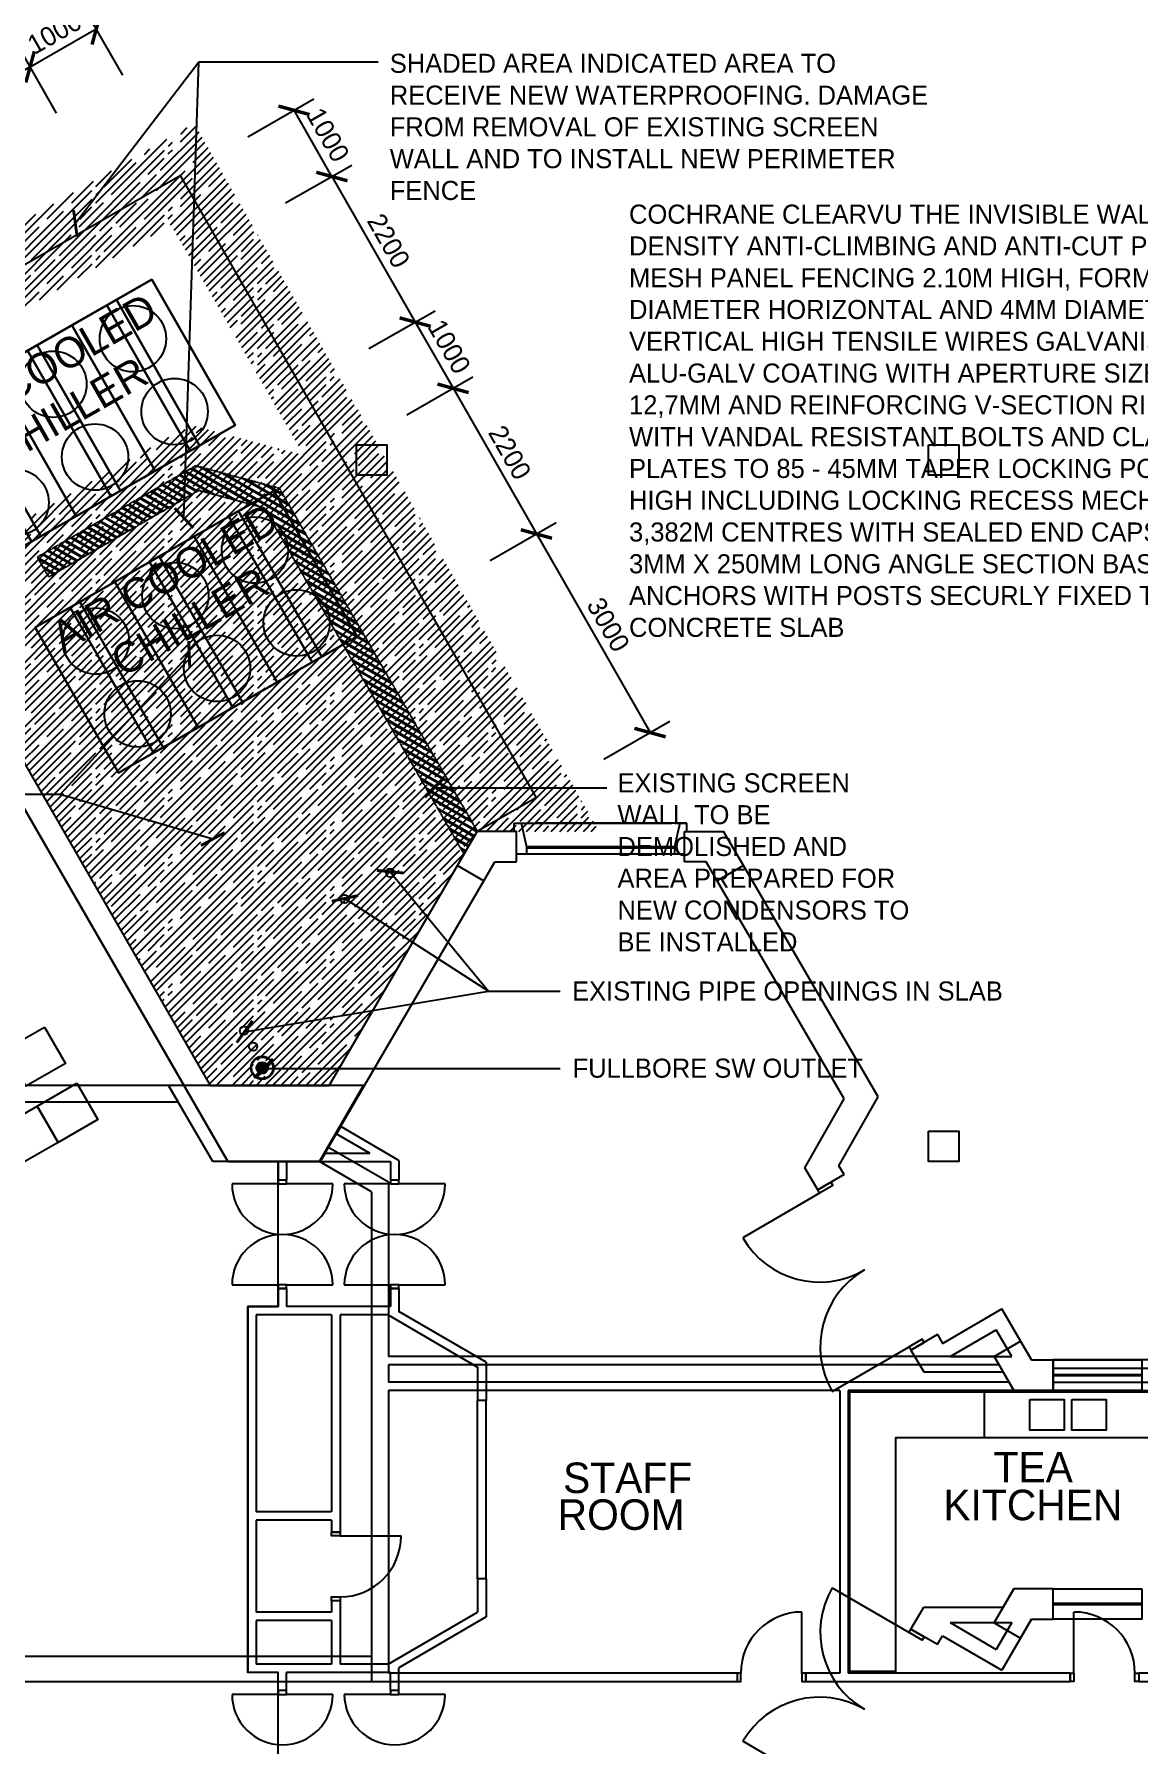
# Model space of a CAD drawing. Header units: millimetres. Extents: x -242071 to 82444, y -53139 to 112036.
# Drawn here: x -63969 to -49486, y 55990 to 78419 of the extents above; entities that cross this region are included whole.
import ezdxf

# ---------------------------------------------------------------- set-up
doc = ezdxf.new("R2010")
doc.units = ezdxf.units.MM
doc.header["$PDSIZE"] = 1
doc.linetypes.add('PDASHED2', pattern=[9.525, 6.35, -3.175])
for name, color, linetype in [('Air_conditioning_ceiling_mounted', 3, 'Continuous'), ('Air_conditioning_low_level', 3, 'Continuous'), ('Balustrades', 2, 'Continuous'), ('Basement 1 - Doors Windows and Openings', 7, 'Continuous'), ('Basement 1 - General', 7, 'Continuous'), ('Basement 1 - Spaces and Zones', 7, 'Continuous'), ('Basement 1 - Stairs', 7, 'Continuous'), ('Basement 1 - Stormwater', 7, 'Continuous'), ('Basement 1 - Structural Members', 7, 'Continuous'), ('Basement 1 - Walls', 7, 'Continuous'), ('Basement 2 - Doors Windows and Openings', 7, 'Continuous'), ('Basement 2 - General', 7, 'Continuous'), ('Basement 2 - Stormwater', 7, 'Continuous'), ('Basement 2 - Structural Members', 7, 'Continuous'), ('Dimensions_Mechanical', 1, 'Continuous'), ('Hatch_Roof_plan', 1, 'Continuous'), ('Text_Mechanical', 1, 'Continuous')]:
    doc.layers.add(name, color=color, linetype=linetype)
doc.styles.add('Text_Style_3', font='freehand')
doc.styles.add('Text_Style_3_46e705ff-8652-4b4b-9748-3b46a130a5c2', font='freehand')
doc.styles.add('Text_Style_3_d7b89161-017f-4e9d-a07b-0b1ab719bac5', font='freehand')
doc.linetypes.add('FENCELINE1', pattern='A,6.35,-2.54,[133,ltypeshp.shx,S=2.54,R=0,X=-2.54,Y=0],-2.54,25.4', length=36.83)
doc.dimstyles.new('$DIM_Caddie', dxfattribs={"dimscale": 100, "dimtxt": 2.5, "dimasz": 3, "dimexe": 3, "dimexo": 0, "dimgap": 1, "dimtad": 1, "dimdec": 0, "dimzin": 0, "dimdsep": 46, "dimtxsty": 'Text_Style_3_d7b89161-017f-4e9d-a07b-0b1ab719bac5', "dimblk": 'ARCHTICK', "dimblk1": 'ARCHTICK', "dimblk2": 'ARCHTICK', "dimcen": 0.4, "dimclrd": 1, "dimclre": 1, "dimclrt": 2, "dimadec": 0, "dimazin": 0, "dimtfac": 0.5, "dimtdec": 0, "dimtix": 1, "dimtmove": 0, "dimatfit": 2, "dimldrblk": 'ARCHTICK', "dimfxl": 7, "dimfxlon": 1, "dimtfillclr": 1, "dimtolj": 1, "dimtzin": 0, "dimlwd": -3, "dimlwe": -3, "dimarcsym": 1})

# ---------------------------------------------------------------- blocks, each defined once
blk = doc.blocks.new('Chiller')
at = {"layer": 'Air_conditioning_low_level', "color": 3, "linetype": 'Continuous', "lineweight": -3}
for p, q in [((0, 2200), (0, 2200)), ((0, 2200), (0, 2200)), ((0, 2200), (0, 2200)), ((0, 2200), (0, 2200)), ((0, 2200), (3603, 2200)), ((0, 0), (0, 2200)), ((0, 0), (0, 2200)), ((3603, 2200), (0, 2200)), ((3603, 2200), (3603, 0)), ((3603, 2200), (3603, 2200)), ((3603, 2200), (3603, 0)), ((3603, 0), (0, 0)), ((0, 0), (0, 0)), ((3603, 0), (0, 0)), ((3603, 0), (3603, 0))]:
    blk.add_line(p, q, dxfattribs=at)
for centre in [(600, 1650), (1801, 1650), (3002, 1650), (600, 550), (1801, 550), (3002, 550)]:
    blk.add_circle(centre, 435, dxfattribs=at)
mesh = blk.add_polyface(dxfattribs=at)
corners = [(3603, 0, 967), (3603, 2200, 967), (3603, 0), (3603, 2200), (0, 0), (0, 2200), (0, 0, 967), (0, 2200, 967)]
mesh.append_faces([[corners[k] for k in face] for face in [(0, 1, 3, 2), (2, 3, 5, 4), (4, 5, 7, 6), (6, 7, 1, 0)]])
mesh.append_faces([[corners[k] for k in face] for face in [(0, 4, 6), (1, 5, 7)]], dxfattribs={"vtx0": -1})
mesh.append_faces([[corners[k] for k in face] for face in [(0, 2, 4), (1, 3, 5)]], dxfattribs={"vtx2": -1})
mesh = blk.add_polyface(dxfattribs=at)
corners = [(3603, 0, 2072), (3603, 2200, 2072), (0, 0, 2072), (0, 2200, 2072), (0, 0, 2027), (0, 2200, 2027), (2397, 0, 2027), (2397, 2200, 2027), (2925, 0, 967), (2925, 2200, 967), (3067, 0, 967), (3067, 2200, 967), (3603, 0, 2042), (3603, 2200, 2042), (1199, 0, 2027), (1199, 2200, 2027), (1727, 0, 967), (1727, 2200, 967), (1869, 0, 967), (1869, 2200, 967), (528, 0, 967), (528, 2200, 967), (670, 0, 967), (670, 2200, 967)]
mesh.append_faces([[corners[k] for k in face] for face in [(0, 1, 3, 2), (2, 3, 5, 4), (6, 7, 9, 8), (8, 9, 11, 10), (10, 11, 13, 12), (12, 13, 1, 0), (14, 15, 17, 16), (16, 17, 19, 18), (18, 19, 7, 6), (4, 5, 21, 20), (20, 21, 23, 22), (22, 23, 15, 14)]])
mesh.append_faces([[corners[k] for k in face] for face in [(0, 10, 12), (6, 16, 18), (14, 20, 22), (1, 11, 13), (7, 17, 19), (15, 21, 23)]], dxfattribs={"vtx0": -1})
mesh.append_faces([[corners[k] for k in face] for face in [(0, 4, 14), (0, 14, 6), (1, 5, 15), (1, 15, 7)]], dxfattribs={"vtx0": -1, "vtx1": -1, "vtx2": -1})
mesh.append_faces([[corners[k] for k in face] for face in [(0, 6, 8), (0, 8, 10), (6, 14, 16), (14, 4, 20), (1, 7, 9), (1, 9, 11), (7, 15, 17), (15, 5, 21)]], dxfattribs={"vtx0": -1, "vtx2": -1})
mesh.append_faces([[corners[k] for k in face] for face in [(0, 2, 4), (1, 3, 5)]], dxfattribs={"vtx2": -1})
blk = doc.blocks.new('_ArchTick')
at = {"color": 0, "linetype": 'ByBlock', "const_width": 0.15}
blk.add_lwpolyline([(-0.5, -0.5), (0.5, 0.5)], dxfattribs=at)
blk = doc.blocks.new('*D648')
at = {"layer": 'Defpoints', "color": 0}
for p in [(-62427, 75202), (-58973, 74644), (-61335, 73293)]:
    blk.add_point(p, dxfattribs=at)
at = {"layer": 'Dimensions_Mechanical', "color": 1, "linetype": 'Continuous', "lineweight": -3}
for p, q in [((-60673, 76206), (-59805, 76702)), ((-60066, 76553), (-58973, 74644)), ((-59581, 74296), (-58713, 74793))]:
    blk.add_line(p, q, dxfattribs=at)
at = {"layer": 'Dimensions_Mechanical', "color": 1, "lineweight": -3, "xscale": 300, "yscale": 300, "zscale": 300}
for p, rotation in [((-60066, 76553), 119.7756557301801), ((-58973, 74644), 299.7756557301801)]:
    blk.add_blockref('_ArchTick', p, dxfattribs=dict(at, rotation=rotation))
at = {"layer": 'Dimensions_Mechanical', "color": 2, "linetype": 'Continuous', "lineweight": -3, "insert": (-59322, 75711), "char_height": 250, "attachment_point": 5, "rotation": 299.7757, "style": 'Text_Style_3_d7b89161-017f-4e9d-a07b-0b1ab719bac5'}
blk.add_mtext('\\A1;2200 ', dxfattribs=at)
blk = doc.blocks.new('*D649')
at = {"layer": 'Defpoints', "color": 0}
for p in [(-60562, 77421), (-62056, 76567), (-62427, 75202)]:
    blk.add_point(p, dxfattribs=at)
at = {"layer": 'Dimensions_Mechanical', "color": 1, "linetype": 'Continuous', "lineweight": -3}
for p, q in [((-61170, 77074), (-60302, 77570)), ((-60066, 76553), (-60562, 77421)), ((-60673, 76206), (-59805, 76702))]:
    blk.add_line(p, q, dxfattribs=at)
at = {"layer": 'Dimensions_Mechanical', "color": 1, "lineweight": -3, "xscale": 300, "yscale": 300, "zscale": 300}
for p, rotation in [((-60562, 77421), 119.7756557301801), ((-60066, 76553), 299.7756557301801)]:
    blk.add_blockref('_ArchTick', p, dxfattribs=dict(at, rotation=rotation))
at = {"layer": 'Dimensions_Mechanical', "color": 2, "linetype": 'Continuous', "lineweight": -3, "insert": (-60117, 77100), "char_height": 250, "attachment_point": 5, "rotation": 299.7757, "style": 'Text_Style_3_d7b89161-017f-4e9d-a07b-0b1ab719bac5'}
blk.add_mtext('\\A1;1000 ', dxfattribs=at)
blk = doc.blocks.new('*D650')
at = {"layer": 'Defpoints', "color": 0}
for p in [(-58477, 73776), (-61335, 73293), (-60827, 72431)]:
    blk.add_point(p, dxfattribs=at)
at = {"layer": 'Dimensions_Mechanical', "color": 1, "linetype": 'Continuous', "lineweight": -3}
for p, q in [((-59581, 74296), (-58713, 74793)), ((-58973, 74644), (-58477, 73776)), ((-59084, 73428), (-58216, 73925))]:
    blk.add_line(p, q, dxfattribs=at)
at = {"layer": 'Dimensions_Mechanical', "color": 1, "lineweight": -3, "xscale": 300, "yscale": 300, "zscale": 300}
for p, rotation in [((-58973, 74644), 119.77565573018), ((-58477, 73776), 299.7756557301799)]:
    blk.add_blockref('_ArchTick', p, dxfattribs=dict(at, rotation=rotation))
at = {"layer": 'Dimensions_Mechanical', "color": 2, "linetype": 'Continuous', "lineweight": -3, "insert": (-58527, 74323), "char_height": 250, "attachment_point": 5, "rotation": 299.7757, "style": 'Text_Style_3_d7b89161-017f-4e9d-a07b-0b1ab719bac5'}
blk.add_mtext('\\A1;1000 ', dxfattribs=at)
blk = doc.blocks.new('*D651')
at = {"layer": 'Defpoints', "color": 0}
for p in [(-60827, 72431), (-57384, 71866), (-59735, 70521)]:
    blk.add_point(p, dxfattribs=at)
at = {"layer": 'Dimensions_Mechanical', "color": 1, "linetype": 'Continuous', "lineweight": -3}
for p, q in [((-59084, 73428), (-58216, 73925)), ((-58477, 73776), (-57384, 71866)), ((-57992, 71518), (-57124, 72015))]:
    blk.add_line(p, q, dxfattribs=at)
at = {"layer": 'Dimensions_Mechanical', "color": 1, "lineweight": -3, "xscale": 300, "yscale": 300, "zscale": 300}
for p, rotation in [((-58477, 73776), 119.7756557301801), ((-57384, 71866), 299.7756557301801)]:
    blk.add_blockref('_ArchTick', p, dxfattribs=dict(at, rotation=rotation))
at = {"layer": 'Dimensions_Mechanical', "color": 2, "linetype": 'Continuous', "lineweight": -3, "insert": (-57733, 72934), "char_height": 250, "attachment_point": 5, "rotation": 299.7757, "style": 'Text_Style_3_d7b89161-017f-4e9d-a07b-0b1ab719bac5'}
blk.add_mtext('\\A1;2200 ', dxfattribs=at)
blk = doc.blocks.new('*D652')
at = {"layer": 'Defpoints', "color": 0}
for p in [(-59735, 70521), (-55894, 69262), (-58159, 67966)]:
    blk.add_point(p, dxfattribs=at)
at = {"layer": 'Dimensions_Mechanical', "color": 1, "linetype": 'Continuous', "lineweight": -3}
for p, q in [((-57992, 71518), (-57124, 72015)), ((-57384, 71866), (-55894, 69262)), ((-56502, 68915), (-55634, 69411))]:
    blk.add_line(p, q, dxfattribs=at)
at = {"layer": 'Dimensions_Mechanical', "color": 1, "lineweight": -3, "xscale": 300, "yscale": 300, "zscale": 300}
for p, rotation in [((-57384, 71866), 119.7756557301802), ((-55894, 69262), 299.7756557301802)]:
    blk.add_blockref('_ArchTick', p, dxfattribs=dict(at, rotation=rotation))
at = {"layer": 'Dimensions_Mechanical', "color": 2, "linetype": 'Continuous', "lineweight": -3, "insert": (-56442, 70677), "char_height": 250, "attachment_point": 5, "rotation": 299.7757, "style": 'Text_Style_3_d7b89161-017f-4e9d-a07b-0b1ab719bac5'}
blk.add_mtext('\\A1;3000 ', dxfattribs=at)
blk = doc.blocks.new('*D654')
at = {"layer": 'Defpoints', "color": 0}
for p in [(-67150, 76202), (-62427, 75202), (-65554, 73413)]:
    blk.add_point(p, dxfattribs=at)
at = {"layer": 'Dimensions_Mechanical', "color": 1, "linetype": 'Continuous', "lineweight": -3}
for p, q in [((-63675, 77384), (-64172, 78252)), ((-64023, 77991), (-67150, 76202)), ((-66802, 75595), (-67299, 76463))]:
    blk.add_line(p, q, dxfattribs=at)
at = {"layer": 'Dimensions_Mechanical', "color": 1, "lineweight": -3, "xscale": 300, "yscale": 300, "zscale": 300}
for p, rotation in [((-64023, 77991), 29.7756557301803), ((-67150, 76202), 209.7756557301803)]:
    blk.add_blockref('_ArchTick', p, dxfattribs=dict(at, rotation=rotation))
at = {"layer": 'Dimensions_Mechanical', "color": 2, "linetype": 'Continuous', "lineweight": -3, "insert": (-65699, 77294), "char_height": 250, "attachment_point": 5, "rotation": 29.7757, "style": 'Text_Style_3_d7b89161-017f-4e9d-a07b-0b1ab719bac5'}
blk.add_mtext('\\A1;3603 ', dxfattribs=at)
blk = doc.blocks.new('*D655')
at = {"layer": 'Defpoints', "color": 0}
for p in [(-63155, 78488), (-62056, 76567), (-62427, 75202)]:
    blk.add_point(p, dxfattribs=at)
at = {"layer": 'Dimensions_Mechanical', "color": 1, "linetype": 'Continuous', "lineweight": -3}
for p, q in [((-62807, 77880), (-63304, 78748)), ((-64023, 77991), (-63155, 78488)), ((-63675, 77384), (-64172, 78252))]:
    blk.add_line(p, q, dxfattribs=at)
at = {"layer": 'Dimensions_Mechanical', "color": 1, "lineweight": -3, "xscale": 300, "yscale": 300, "zscale": 300}
for p, rotation in [((-63155, 78488), 29.77565573018004), ((-64023, 77991), 209.7756557301801)]:
    blk.add_blockref('_ArchTick', p, dxfattribs=dict(at, rotation=rotation))
at = {"layer": 'Dimensions_Mechanical', "color": 2, "linetype": 'Continuous', "lineweight": -3, "insert": (-63702, 78437), "char_height": 250, "attachment_point": 5, "rotation": 29.7757, "style": 'Text_Style_3_d7b89161-017f-4e9d-a07b-0b1ab719bac5'}
blk.add_mtext('\\A1;1000 ', dxfattribs=at)

msp = doc.modelspace()

# ---------------------------------------------------------------- hatches: boundary and pattern name
at = {"layer": 'Basement 1 - Stormwater', "linetype": 'Continuous'}
h = msp.add_hatch(dxfattribs=at)
h.set_pattern_fill('lines', color=2, scale=9.375, angle=180, style=0)
h.set_pattern_definition([(180, (-39651.178, 63915.255), (-1e-15, -9.375), [])])
h.paths.add_polyline_path([(-60904.3, 64866.3, -1), (-61054.3, 64866.3, -1)])
at = {"layer": 'Hatch_Roof_plan', "linetype": 'Continuous', "lineweight": -3}
h = msp.add_hatch(dxfattribs=at)
h.set_pattern_fill('RANDOMLINE', color=12, scale=75, angle=45, style=0)
h.set_pattern_definition([(45, (0, 0), (0, 848.528), [1950, -75, 75, -150, 675, -75]), (45, (260.9, 375.5), (0, 848.528), [450, -150, 1500, -75, 675, -150]), (45, (478.9, 687.84), (0, 848.528), [750, -150, 1725, -75, 225, -75]), (45, (587.1, 897.85), (0, 848.528), [1500, -150, 1125, -75, 75, -75]), (45, (794.96, 1220.3), (0, 848.528), [525, -150, 1800, -75, 300, -150]), (45, (1063.3, 1588.34), (0, 848.528), [1575, -150, 750, -75, 375, -75]), (45, (1324.76, 1963.3), (0, 848.528), [750, -150, 900, -75, 1050, -75]), (45, (1587.8, 2336.63), (0, 848.528), [2250, -150, 300, -75, 75, -150])])
h.paths.add_polyline_path([(-66685.9, 73341.6), (-67185.9, 74207.7), (-61870, 77249.1), (-56558.9, 67966.3), (-58159.3, 67966.3), (-60099.3, 64636.3), (-61659.8, 64636.3), (-65476.7, 71247.2), (-61922.8, 73299), (-60429.9, 72899), (-62175.4, 75922.3)])
h = msp.add_hatch(dxfattribs=at)
h.set_pattern_fill('BRICKPLAN', color=9, scale=75, angle=-30, style=0)
h.set_pattern_definition([(-30, (0, 0), (37.5, 64.951905), []), (-30, (6, 10.39), (37.5, 64.951905), [])])
h.paths.add_polyline_path([(-63777.6, 71304.4), (-63927.6, 71564.2), (-61852.2, 72762.4), (-60759.3, 72469.6), (-58159.3, 67966.3), (-58333.3, 67667.6), (-60957, 72212), (-61809.8, 72440.5)])

# ---------------------------------------------------------------- linework, layer by layer
at = {"layer": 'Balustrades', "color": 3, "linetype": 'FENCELINE1', "lineweight": -3}
for p, q in [((-66067.9, 74271.3), (-62055.7, 76566.8)), ((-62055.7, 76566.8), (-57387.6, 68407.8)), ((-57387.6, 68407.8), (-58159.3, 67966.3))]:
    msp.add_line(p, q, dxfattribs=at)
at = {"layer": 'Basement 1 - Doors Windows and Openings', "color": 1, "linetype": 'Continuous'}
for p, q in [((-57675.7, 67966.3, 2700), (-57675.7, 68076.3, 2700)), ((-57675.7, 68076.3, 2700), (-55706.8, 68076.3, 2700)), ((-57584.1, 68076.3, 2700), (-57515.7, 67766.3, 2700)), ((-55413.1, 68076.3, 2700), (-57381.9, 68076.3, 2700)), ((-55504.7, 68076.3, 2700), (-55573.1, 67766.3, 2700)), ((-55444.4, 67666.3, 2700), (-55444.4, 67966.3, 2700)), ((-55444.4, 67966.3, 2700), (-55413.1, 67966.3, 2700)), ((-55413.1, 67966.3, 2700), (-55413.1, 68076.3, 2700)), ((-57515.7, 67766.3, 2700), (-57515.7, 67666.3, 2700)), ((-55573.1, 67766.3, 2700), (-57515.7, 67766.3, 2700)), ((-55573.1, 67746.3, 2700), (-57515.7, 67746.3, 2700)), ((-55573.1, 67766.3, 2700), (-55573.1, 67666.3, 2700)), ((-55444.4, 67666.3, 2700), (-57644.4, 67666.3, 2700)), ((-50607.1, 60846.3, 2700), (-49444.4, 60846.3, 2700)), ((-49444.4, 60826.3, 2700), (-50607.1, 60826.3, 2700)), ((-50607.1, 57846.3, 2700), (-49444.4, 57846.3, 2700)), ((-49444.4, 57826.3, 2700), (-50607.1, 57826.3, 2700))]:
    msp.add_line(p, q, dxfattribs=at)
at = {"layer": 'Basement 1 - Doors Windows and Openings', "color": 1, "linetype": 'Continuous', "lineweight": -3}
for p, q in [((-60769, 63343.3, 2700), (-61375.1, 63343.3, 2700)), ((-60052.9, 63343.3, 2700), (-60659, 63343.3, 2700)), ((-59296.7, 63343.3, 2700), (-59902.8, 63343.3, 2700)), ((-58580.6, 63343.3, 2700), (-59186.7, 63343.3, 2700)), ((-53670.4, 63222.6, 2700), (-54676.9, 62636.3, 2700)), ((-61375.1, 62021.1, 2700), (-60769, 62021.1, 2700)), ((-60659, 62021.1, 2700), (-60052.9, 62021.1, 2700)), ((-59902.8, 62021.1, 2700), (-59296.7, 62021.1, 2700)), ((-59186.7, 62021.1, 2700), (-58580.6, 62021.1, 2700)), ((-53504.1, 60623.3, 2700), (-52497.6, 61209.7, 2700)), ((-59959, 58728.6, 2700), (-59159, 58728.6, 2700)), ((-53504.1, 58049.3, 2700), (-52497.6, 57462.9, 2700)), ((-60769, 56651.5, 2700), (-61375.1, 56651.5, 2700)), ((-60052.9, 56651.5, 2700), (-60659, 56651.5, 2700)), ((-59296.7, 56651.5, 2700), (-59902.8, 56651.5, 2700)), ((-58580.6, 56651.5, 2700), (-59186.7, 56651.5, 2700)), ((-53670.4, 55449.9, 2700), (-54676.9, 56036.3, 2700))]:
    msp.add_line(p, q, dxfattribs=at)
at = {"layer": 'Basement 1 - Doors Windows and Openings', "color": 1, "linetype": 'Continuous', "elevation": 2700}
for points in [[(-57644.4, 67666.3), (-57644.4, 67966.3), (-57675.7, 67966.3)], [(-49444.4, 61036.3), (-49444.4, 60636.3), (-50607.1, 60636.3), (-50607.1, 61036.3), (-49444.4, 61036.3)], [(-49444.4, 58036.3), (-49444.4, 57636.3), (-50607.1, 57636.3), (-50607.1, 58036.3), (-49444.4, 58036.3)]]:
    msp.add_lwpolyline(points, dxfattribs=at)
at = {"layer": 'Basement 1 - Doors Windows and Openings', "color": 1, "linetype": 'Continuous', "lineweight": -3, "elevation": 2700}
for points in [[(-60659, 63393.3), (-60769, 63393.3), (-60769, 63343.3), (-60659, 63343.3), (-60659, 63393.3)], [(-59186.7, 63393.3), (-59296.7, 63393.3), (-59296.7, 63343.3), (-59186.7, 63343.3), (-59186.7, 63393.3)], [(-53497.6, 63323.3), (-53670.4, 63222.6), (-53695.6, 63265.8), (-53522.7, 63366.5), (-53497.6, 63323.3)], [(-60659, 62021.1), (-60769, 62021.1), (-60769, 61971.1), (-60659, 61971.1), (-60659, 62021.1)], [(-59186.7, 62021.1), (-59296.7, 62021.1), (-59296.7, 61971.1), (-59186.7, 61971.1), (-59186.7, 62021.1)], [(-52299.7, 61267.1), (-52324.8, 61310.3), (-52497.6, 61209.7), (-52472.5, 61166.5), (-52299.7, 61267.1)], [(-59959, 58778.6), (-59959, 58728.6), (-60069, 58728.6), (-60069, 58778.6), (-59959, 58778.6)], [(-59959, 57928.6), (-59959, 57878.6), (-60069, 57878.6), (-60069, 57928.6), (-59959, 57928.6)], [(-52299.7, 57405.4), (-52324.8, 57362.2), (-52497.6, 57462.9), (-52472.5, 57506.1), (-52299.7, 57405.4)], [(-60659, 56701.5), (-60769, 56701.5), (-60769, 56651.5), (-60659, 56651.5), (-60659, 56701.5)], [(-59186.7, 56701.5), (-59296.7, 56701.5), (-59296.7, 56651.5), (-59186.7, 56651.5), (-59186.7, 56701.5)]]:
    msp.add_lwpolyline(points, dxfattribs=at)
at = {"layer": 'Basement 1 - Doors Windows and Openings', "color": 1, "linetype": 'Continuous', "lineweight": -3}
for centre, radius, start, end in [((-60714, 63343.3, 2700), 661.1, 180, 0), ((-59241.7, 63343.3, 2700), 661.1, 180, 0), ((-60714, 62021.1, 2700), 661.1, 0, 180), ((-59241.7, 62021.1, 2700), 661.1, 0, 180), ((-53670.4, 63222.6, 2700), 1164.8, 210.22456, 300.22443), ((-52497.6, 61209.7, 2700), 1164.8, 120.22527, 210.22525), ((-59959, 58728.6, 2700), 800, 270, 0), ((-52497.6, 57462.9, 2700), 1164.8, 149.77475, 239.77474), ((-60714, 56651.5, 2700), 661.1, 180, 0), ((-59241.7, 56651.5, 2700), 661.1, 180, 0), ((-53670.4, 55449.9, 2700), 1164.8, 59.77558, 149.77544)]:
    msp.add_arc(centre, radius, start, end, dxfattribs=at)
at = {"layer": 'Basement 1 - General', "color": 3, "linetype": 'Continuous', "lineweight": -3}
for centre in [(-59300.5, 67422.8), (-59899.4, 67080.2), (-61219, 65352.7), (-61099, 65144.9)]:
    msp.add_circle(centre, 55, dxfattribs=at)
at = {"layer": 'Basement 1 - Spaces and Zones', "color": 10, "linetype": 'Continuous', "elevation": 2700}
msp.add_lwpolyline([(-60769, 55036.3), (-60769, 56936.3), (-61169, 56936.3), (-61169, 61736.3), (-60769, 61736.3), (-60769, 63636.3), (-61428.9, 63636.3), (-66794.4, 72929.6), (-67101.8, 72752.1), (-67151.8, 72838.7), (-75508.7, 68013.2), (-75458.7, 67926.6), (-75809.4, 67724), (-76344.4, 66797.3), (-76344.4, 64127), (-77196.8, 63632.7), (-76444.4, 62335.1), (-75514.4, 61795.8), (-75514.4, 56876.8), (-76444.4, 56337.5), (-77196.8, 55039.9)], dxfattribs=at)
at = {"layer": 'Basement 1 - Stairs', "color": 7, "linetype": 'Continuous', "elevation": 2700}
for points in [[(-63833.6, 65401.3), (-63558.6, 64925), (-64078.2, 64625), (-64353.2, 65101.3), (-63833.6, 65401.3)], [(-63408.6, 64665.2), (-63133.6, 64188.9), (-63653.2, 63888.8), (-63928.2, 64365.2), (-63408.6, 64665.2)], [(-63928.2, 64365.2), (-63653.2, 63888.8), (-64172.8, 63588.8), (-64447.8, 64065.1), (-63928.2, 64365.2)]]:
    msp.add_lwpolyline(points, dxfattribs=at)
at = {"layer": 'Basement 1 - Stormwater', "color": 4, "linetype": 'Continuous'}
msp.add_circle((-60979.3, 64866.3, 2700), 150, dxfattribs=at)
at = {"layer": 'Basement 1 - Stormwater', "color": 1, "linetype": 'Continuous'}
for radius in [140.6, 75]:
    msp.add_circle((-60979.3, 64866.3, 2700), radius, dxfattribs=at)
at = {"layer": 'Basement 1 - Stormwater', "color": 2, "linetype": 'Continuous'}
msp.add_circle((-60979.3, 64866.3, 2700), 75, dxfattribs=at)
at = {"layer": 'Basement 1 - Structural Members', "color": 4, "linetype": 'Continuous'}
for p, q in [((-67034.6, 73945.6, 2700), (-61659.8, 64636.3, 2700)), ((-66794.4, 72929.6, 2700), (-61428.9, 63636.3, 2700)), ((-58418.6, 67521.3, 2700), (-58159.3, 67966.3, 2700)), ((-57644.4, 67966.3, 2700), (-58159.3, 67966.3, 2700)), ((-57644.4, 67566.3, 2700), (-57644.4, 67966.3, 2700)), ((-55444.4, 67966.3, 2700), (-54929.4, 67966.3, 2700)), ((-55444.4, 67566.3, 2700), (-55444.4, 67966.3, 2700)), ((-54670.2, 67521.3, 2700), (-54929.4, 67966.3, 2700)), ((-60099.3, 64636.3, 2700), (-58418.6, 67521.3, 2700)), ((-58418.6, 67521.3, 2700), (-58072.9, 67320, 2700)), ((-58072.9, 67320, 2700), (-57929.4, 67566.3, 2700)), ((-57929.4, 67566.3, 2700), (-57644.4, 67566.3, 2700)), ((-55159.3, 67566.3, 2700), (-55444.4, 67566.3, 2700)), ((-55015.8, 67320, 2700), (-55159.3, 67566.3, 2700)), ((-54670.2, 67521.3, 2700), (-55015.8, 67320, 2700)), ((-52903.2, 64488.2, 2700), (-54670.2, 67521.3, 2700)), ((-59636.4, 64636.3, 2700), (-58072.9, 67320, 2700)), ((-53349.5, 64459.7, 2700), (-55015.8, 67320, 2700)), ((-61659.8, 64636.3, 2700), (-60099.3, 64636.3, 2700)), ((-60219, 63636.3, 2700), (-59636.4, 64636.3, 2700)), ((-53863.2, 63553.6, 2700), (-53349.5, 64459.7, 2700)), ((-53416.9, 63582.1, 2700), (-52903.2, 64488.2, 2700)), ((-61428.9, 63636.3, 2700), (-60219, 63636.3, 2700)), ((-53695.6, 63265.8, 2700), (-53863.2, 63553.6, 2700)), ((-53349.9, 63467.2, 2700), (-53416.9, 63582.1, 2700)), ((-53349.9, 63467.2, 2700), (-53695.6, 63265.8, 2700)), ((-52059.9, 61252.9, 2700), (-51282.3, 61705.9, 2700)), ((-50892.1, 61036.3, 2700), (-51282.3, 61705.9, 2700)), ((-52126.9, 61367.8, 2700), (-52472.5, 61166.5, 2700)), ((-52126.9, 61367.8, 2700), (-52059.9, 61252.9, 2700)), ((-51959.2, 61080.1, 2700), (-51354.4, 61432.4, 2700)), ((-51149.1, 61080.1, 2700), (-51354.4, 61432.4, 2700)), ((-52472.5, 61166.5, 2700), (-52304.9, 60878.7, 2700)), ((-51959.2, 61080.1, 2700), (-51149.1, 61080.1, 2700)), ((-51380.6, 61080.1, 2700), (-51381.3, 61081.2, 2700)), ((-50892.1, 61036.3, 2700), (-50607.1, 61036.3, 2700)), ((-50607.1, 61036.3, 2700), (-50607.1, 60636.3, 2700)), ((-52304.9, 60878.7, 2700), (-51263.3, 60878.7, 2700)), ((-51122, 60636.3, 2700), (-51263.3, 60878.7, 2700)), ((-50607.1, 60636.3, 2700), (-51122, 60636.3, 2700)), ((-51122, 58036.3, 2700), (-51263.3, 57793.9, 2700)), ((-50607.1, 58036.3, 2700), (-51122, 58036.3, 2700)), ((-50607.1, 57636.3, 2700), (-50607.1, 58036.3, 2700)), ((-52472.5, 57506.1, 2700), (-52304.9, 57793.9, 2700)), ((-52304.9, 57793.9, 2700), (-51263.3, 57793.9, 2700)), ((-52126.9, 57304.8, 2700), (-52472.5, 57506.1, 2700)), ((-52126.9, 57304.8, 2700), (-52059.9, 57419.7, 2700)), ((-52059.9, 57419.7, 2700), (-51282.3, 56966.6, 2700)), ((-51959.2, 57592.5, 2700), (-51354.4, 57240.1, 2700)), ((-51959.2, 57592.5, 2700), (-51149.1, 57592.5, 2700)), ((-51380.6, 57592.5, 2700), (-51381.3, 57591.3, 2700)), ((-51149.1, 57592.5, 2700), (-51354.4, 57240.1, 2700)), ((-50892.1, 57636.3, 2700), (-51282.3, 56966.6, 2700)), ((-50892.1, 57636.3, 2700), (-50607.1, 57636.3, 2700))]:
    msp.add_line(p, q, dxfattribs=at)
at = {"layer": 'Basement 1 - Walls', "color": 9, "linetype": 'PDASHED2', "lineweight": -3}
for p, q in [((-63927.6, 71564.2), (-61852.2, 72762.4)), ((-61852.2, 72762.4), (-60759.3, 72469.6)), ((-60759.3, 72469.6), (-58159.3, 67966.3)), ((-63777.6, 71304.4), (-61809.8, 72440.5)), ((-61809.8, 72440.5), (-60957, 72212)), ((-60957, 72212), (-58333.3, 67667.6)), ((-63777.6, 71304.4), (-63927.6, 71564.2))]:
    msp.add_line(p, q, dxfattribs=at)
at = {"layer": 'Basement 1 - Walls', "color": 3, "linetype": 'Continuous'}
for p, q in [((-59950.4, 64097.3), (-60005.8, 64002.3)), ((-60005.8, 64002.3), (-59566.3, 63746.3)), ((-59186.7, 63652.4), (-59950.4, 64097.3)), ((-60154.9, 63746.3), (-60219, 63636.3)), ((-60154.9, 63746.3), (-59566.3, 63746.3)), ((-60769, 63636.3), (-60769, 63393.3)), ((-60659, 63636.3), (-60769, 63636.3)), ((-60659, 63636.3), (-60659, 63393.3)), ((-60219, 63636.3), (-59296.7, 63636.3)), ((-59296.7, 63636.3), (-59296.7, 63393.3)), ((-59186.7, 63652.4), (-59186.7, 63393.3)), ((-60659, 63393.3), (-60769, 63393.3)), ((-59186.7, 63393.3), (-59296.7, 63393.3)), ((-59186.7, 63411.1), (-59186.7, 63393.3)), ((-60659, 61971.1), (-60769, 61971.1)), ((-60769, 61971.1), (-60769, 61736.3)), ((-60659, 61971.1), (-60659, 61736.3)), ((-59186.7, 61971.1), (-59296.7, 61971.1)), ((-59296.7, 61971.1), (-59296.7, 61736.3)), ((-59186.7, 61971.1), (-59186.7, 61672.2)), ((-61169, 61736.3), (-61169, 56936.3)), ((-60769, 61736.3), (-61169, 61736.3)), ((-59296.7, 61736.3), (-60659, 61736.3)), ((-61059, 61626.3), (-61059, 59045.7)), ((-60069, 61626.3), (-61059, 61626.3)), ((-60069, 61626.3), (-60069, 59045.7)), ((-59326.4, 61626.3), (-59959, 61626.3)), ((-59959, 61626.3), (-59959, 58778.6)), ((-59326.4, 61626.3), (-58154.4, 60943.5)), ((-58044.4, 61006.7), (-59186.7, 61672.2)), ((-58044.4, 61006.7), (-58044.4, 60505.6)), ((-58154.4, 60943.5), (-58154.4, 60505.6)), ((-58044.4, 60505.6), (-58154.4, 60505.6)), ((-58154.4, 58167), (-58154.4, 60505.6)), ((-58044.4, 58167), (-58044.4, 60505.6)), ((-60069, 59045.7), (-61059, 59045.7)), ((-60069, 58935.7), (-61059, 58935.7)), ((-61059, 58935.7), (-61059, 57730.5)), ((-60069, 58935.7), (-60069, 58778.6)), ((-59959, 58778.6), (-60069, 58778.6)), ((-58044.4, 58167), (-58154.4, 58167)), ((-58154.4, 58167), (-58154.4, 57729.1)), ((-58044.4, 58167), (-58044.4, 57665.9)), ((-59959, 57878.6), (-60069, 57878.6)), ((-60069, 57878.6), (-60069, 57730.5)), ((-59959, 57878.6), (-59959, 57046.3)), ((-60069, 57730.5), (-61059, 57730.5)), ((-59326.4, 57046.3), (-58154.4, 57729.1)), ((-58044.4, 57665.9), (-59186.7, 57000.4)), ((-60069, 57620.5), (-61059, 57620.5)), ((-61059, 57620.5), (-61059, 57046.3)), ((-60069, 57620.5), (-60069, 57046.3)), ((-60069, 57046.3), (-61059, 57046.3)), ((-59326.4, 57046.3), (-59959, 57046.3)), ((-59186.7, 56701.5), (-59186.7, 57000.4)), ((-60769, 56936.3), (-61169, 56936.3)), ((-60769, 56701.5), (-60769, 56936.3)), ((-60659, 56701.5), (-60659, 56936.3)), ((-59296.7, 56936.3), (-60659, 56936.3)), ((-59296.7, 56701.5), (-59296.7, 56936.3)), ((-60659, 56701.5), (-60769, 56701.5)), ((-59186.7, 56701.5), (-59296.7, 56701.5))]:
    msp.add_line(p, q, dxfattribs=at)
at = {"layer": 'Basement 2 - Doors Windows and Openings', "color": 2, "linetype": 'Continuous'}
for p, q in [((-53903.2, 56931.3), (-53903.2, 57731.3)), ((-50335.7, 56931.3), (-50335.7, 57731.3))]:
    msp.add_line(p, q, dxfattribs=at)
for points in [[(-54703.2, 56931.3), (-54753.2, 56931.3), (-54753.2, 56821.3), (-54703.2, 56821.3), (-54703.2, 56931.3)], [(-53853.2, 56931.3), (-53903.2, 56931.3), (-53903.2, 56821.3), (-53853.2, 56821.3), (-53853.2, 56931.3)], [(-50385.7, 56931.3), (-50335.7, 56931.3), (-50335.7, 56821.3), (-50385.7, 56821.3), (-50385.7, 56931.3)], [(-49535.7, 56931.3), (-49485.7, 56931.3), (-49485.7, 56821.3), (-49535.7, 56821.3), (-49535.7, 56931.3)]]:
    msp.add_lwpolyline(points, dxfattribs=at)
for centre, start, end in [((-53903.2, 56931.3), 90, 180), ((-50335.7, 56931.3), 0, 90)]:
    msp.add_arc(centre, 800, start, end, dxfattribs=at)
at = {"layer": 'Basement 2 - Stormwater', "color": 2, "linetype": 'Continuous'}
msp.add_line((-51514.4, 60616.3), (-51514.4, 60016.3), dxfattribs=at)
for points in [[(-49314.4, 60616.3), (-49314.4, 60016.3), (-52674.4, 60016.3), (-52674.4, 56951.3), (-53274.4, 56951.3), (-53274.4, 60616.3), (-49314.4, 60616.3)], [(-50914.4, 60516.3), (-50464.4, 60516.3), (-50464.4, 60116.3), (-50914.4, 60116.3), (-50914.4, 60516.3)], [(-50364.4, 60516.3), (-49914.4, 60516.3), (-49914.4, 60116.3), (-50364.4, 60116.3), (-50364.4, 60516.3)]]:
    msp.add_lwpolyline(points, dxfattribs=at)
at = {"layer": 'Basement 2 - Structural Members', "color": 4, "linetype": 'Continuous'}
for p, q in [((-58418.6, 67521.3), (-58159.3, 67966.3)), ((-57644.4, 67966.3), (-58159.3, 67966.3)), ((-57644.4, 67566.3), (-57644.4, 67966.3)), ((-55444.4, 67966.3), (-54929.4, 67966.3)), ((-55444.4, 67566.3), (-55444.4, 67966.3)), ((-54670.2, 67521.3), (-54929.4, 67966.3)), ((-58418.6, 67521.3), (-58072.9, 67320)), ((-58072.9, 67320), (-57929.4, 67566.3)), ((-57929.4, 67566.3), (-57644.4, 67566.3)), ((-55159.3, 67566.3), (-55444.4, 67566.3)), ((-55015.8, 67320), (-55159.3, 67566.3)), ((-54670.2, 67521.3), (-55015.8, 67320)), ((-62206.5, 64636.3), (-76524.4, 64636.3)), ((-62206.5, 64636.3), (-62079.4, 64416.3)), ((-61628.9, 63636.3), (-62206.5, 64636.3)), ((-59652.3, 64636.3), (-62206.5, 64636.3)), ((-60229.9, 63636.3), (-59652.3, 64636.3)), ((-62079.4, 64416.3), (-76524.4, 64416.3)), ((-60119.9, 63826.8), (-60229.9, 63636.3)), ((-59324.4, 63367.3), (-60119.9, 63826.8)), ((-60229.9, 63636.3), (-61628.9, 63636.3)), ((-59544.4, 63240.3), (-60229.9, 63636.3)), ((-59324.4, 63367.3), (-59324.4, 61081.2)), ((-59544.4, 63240.3), (-59544.4, 56821.3)), ((-51381.3, 61081.2), (-51035.6, 61282.6)), ((-51381.3, 61081.2), (-51035.6, 61282.6)), ((-51035.6, 61282.6), (-50892.1, 61036.3)), ((-51035.6, 61282.6), (-50892.1, 61036.3)), ((-51381.3, 61081.2), (-59324.4, 61081.2)), ((-51381.3, 61081.2), (-51122, 60636.3)), ((-51381.3, 61081.2), (-51122, 60636.3)), ((-50892.1, 61036.3), (-50607.1, 61036.3)), ((-50892.1, 61036.3), (-50607.1, 61036.3)), ((-50607.1, 61036.3), (-50607.1, 60636.3)), ((-49294.4, 61036.3), (-50607.1, 61036.3)), ((-50607.1, 61036.3), (-50607.1, 60636.3)), ((-51317.2, 60971.2), (-59324.4, 60971.2)), ((-59324.4, 60971.2), (-59324.4, 60746.3)), ((-49294.4, 60926.3), (-50607.1, 60926.3)), ((-51186.1, 60746.3), (-59324.4, 60746.3)), ((-59324.4, 60636.3), (-59324.4, 56931.3)), ((-53404.4, 60636.3), (-59324.4, 60636.3)), ((-53404.4, 60636.3), (-53404.4, 56931.3)), ((-51122, 60636.3), (-53294.4, 60636.3)), ((-53294.4, 60636.3), (-53294.4, 56931.3)), ((-50607.1, 60636.3), (-51122, 60636.3)), ((-50607.1, 60636.3), (-51122, 60636.3)), ((-50607.1, 60746.3), (-49294.4, 60746.3)), ((-50607.1, 60636.3), (-49294.4, 60636.3)), ((-51381.3, 57591.3), (-51122, 58036.3)), ((-50607.1, 58036.3), (-51122, 58036.3)), ((-50607.1, 57636.3), (-50607.1, 58036.3)), ((-51381.3, 57591.3), (-51035.6, 57390)), ((-51035.6, 57390), (-50892.1, 57636.3)), ((-50892.1, 57636.3), (-50607.1, 57636.3)), ((-76144.4, 57151.3), (-59544.4, 57151.3)), ((-76144.4, 56821.3), (-59544.4, 56821.3)), ((-59544.4, 56821.3), (-54753.2, 56821.3)), ((-54753.2, 56931.3), (-59324.4, 56931.3)), ((-54753.2, 56931.3), (-54753.2, 56821.3)), ((-53853.2, 56931.3), (-53853.2, 56821.3)), ((-53404.4, 56931.3), (-53853.2, 56931.3)), ((-53853.2, 56821.3), (-50385.7, 56821.3)), ((-50385.7, 56931.3), (-53294.4, 56931.3)), ((-50385.7, 56931.3), (-50385.7, 56821.3)), ((-49294.4, 56931.3), (-49485.7, 56931.3)), ((-49485.7, 56931.3), (-49485.7, 56821.3)), ((-49485.7, 56821.3), (-45690.4, 56821.3))]:
    msp.add_line(p, q, dxfattribs=at)
for points in [[(-59744.4, 73036.3), (-59344.4, 73036.3), (-59344.4, 72636.3), (-59744.4, 72636.3), (-59744.4, 73036.3)], [(-52244.4, 73036.3), (-51844.4, 73036.3), (-51844.4, 72636.3), (-52244.4, 72636.3), (-52244.4, 73036.3)], [(-52244.4, 64036.3), (-51844.4, 64036.3), (-51844.4, 63636.3), (-52244.4, 63636.3), (-52244.4, 64036.3)]]:
    msp.add_lwpolyline(points, dxfattribs=at)

# ---------------------------------------------------------------- block references
at = {"layer": 'Air_conditioning_ceiling_mounted', "color": 3, "linetype": 'Continuous', "lineweight": -3, "rotation": 29.77565573018042}
for p in [(-64461.6, 71503.6), (-62861.6, 68732.3)]:
    msp.add_blockref('Chiller', p, dxfattribs=at)

# ---------------------------------------------------------------- texts
at = {"layer": 'Basement 2 - General', "color": 2, "linetype": 'Continuous', "lineweight": -3, "char_height": 400, "attachment_point": 2, "style": 'Text_Style_3_46e705ff-8652-4b4b-9748-3b46a130a5c2'}
for s, insert in [('STAFF', (-56188, 59691, -2700)), ('TEA', (-50870, 59830.9, -2700)), ('ROOM', (-56273.7, 59208.7, -2700)), ('KITCHEN', (-50874.4, 59334.8, -2700))]:
    msp.add_mtext(s, dxfattribs=dict(at, insert=insert))
at = {"layer": 'Text_Mechanical', "color": 2, "linetype": 'Continuous', "char_height": 250, "attachment_point": 1, "style": 'Text_Style_3'}
for s, insert, width in [('SHADED AREA INDICATED AREA TO RECEIVE NEW WATERPROOFING. DAMAGE FROM REMOVAL OF EXISTING SCREEN WALL AND TO INSTALL NEW PERIMETER FENCE', (-59306.6, 78162.7), 7160.607), ('COCHRANE CLEARVU THE INVISIBLE WALL HIGH DENSITY ANTI-CLIMBING AND ANTI-CUT PRESSED MESH PANEL FENCING 2.10M HIGH, FORMED OF 4MM DIAMETER HORIZONTAL AND 4MM DIAMETER VERTICAL HIGH TENSILE WIRES GALVANISED WITH ALU-GALV COATING WITH APERTURE SIZE 76,2MM X 12,7MM AND REINFORCING V-SECTION RIBS, BOLTED WITH VANDAL RESISTANT BOLTS AND CLAMPING PLATES TO 85 - 45MM TAPER LOCKING POST 2.70M HIGH INCLUDING LOCKING RECESS MECHANISM AT 3,382M CENTRES WITH SEALED END CAPS AND 30 X 3MM X 250MM LONG ANGLE SECTION BASE ANCHORS WITH POSTS SECURLY FIXED TO CONCRETE SLAB', (-56169.4, 76184.8), 8736.181), ('EXISTING SCREEN WALL TO BE DEMOLISHED AND AREA PREPARED FOR NEW CONDENSORS TO BE INSTALLED', (-56320.9, 68727.4), 3826.099)]:
    msp.add_mtext(s, dxfattribs=dict(at, insert=insert, width=width))
at = {"layer": 'Text_Mechanical', "color": 2, "linetype": 'Continuous', "lineweight": -3, "char_height": 400, "attachment_point": 5, "rotation": 29.7757, "style": 'Text_Style_3'}
for s, insert in [('AIR COOLED\\PCHILLER', (-63682.8, 73759.4)), ('AIR COOLED \\PCHILLER', (-62090.7, 71005))]:
    msp.add_mtext(s, dxfattribs=dict(at, insert=insert))
at = {"layer": 'Text_Mechanical', "color": 2, "linetype": 'Continuous', "char_height": 250, "attachment_point": 1, "style": 'Text_Style_3'}
for s, insert in [('EXISTING PIPE OPENINGS IN SLAB', (-56916.3, 65999)), ('FULLBORE SW OUTLET', (-56909.3, 64986.9))]:
    msp.add_mtext(s, dxfattribs=dict(at, insert=insert))

# ---------------------------------------------------------------- dimensions: what is measured, and where the dimension line sits
at = {"layer": 'Dimensions_Mechanical', "color": 3, "linetype": 'Continuous', "lineweight": -3}
for base, p1, p2, angle, picture, middle in [((-63154.8, 78488), (-62427.1, 75202.2), (-62055.7, 76566.8), 29.77566, '*D655', (-63701.9, 78437.2)), ((-67149.9, 76202.2), (-62427.1, 75202.2), (-65554.1, 73413.1), 29.77566, '*D654', (-65699.4, 77294.4)), ((-60562.5, 77421.2), (-62427.1, 75202.2), (-62055.7, 76566.8), 119.77566, '*D649', (-60116.6, 77100.2)), ((-58973.3, 74643.6), (-62427.1, 75202.2), (-61334.5, 73292.7), 119.77566, '*D648', (-59322, 75711.4)), ((-58476.7, 73775.7), (-61334.5, 73292.7), (-60827, 72430.9), 119.77566, '*D650', (-58527.4, 74322.7)), ((-57384.2, 71866.1), (-60827, 72430.9), (-59734.5, 70521.4), 119.77566, '*D651', (-57732.9, 72933.9)), ((-55894.4, 69262.2), (-59734.5, 70521.4), (-58159.3, 67966.3), 119.77566, '*D652', (-56441.7, 70677.2))]:
    dim = msp.add_linear_dim(base=base, p1=p1, p2=p2, angle=angle, dimstyle='$DIM_Caddie', override={"dimpost": ' '}, dxfattribs=at)
    dim.commit()
    dim.dimension.update_dxf_attribs({"geometry": picture, "text_midpoint": middle})

# ---------------------------------------------------------------- leaders
at = {"layer": 'Text_Mechanical', "color": 1, "linetype": 'Continuous', "lineweight": -3}
for points in [[(-63429.7, 75939.2), (-61810.7, 78054.8), (-59457.7, 78054.8)], [(-62004.9, 72075.2), (-61810.7, 78054.8)], [(-61936.8, 70286.1), (-63627.8, 68451.3), (-65318.9, 68451.3)], [(-61627.3, 67865.6), (-63627.8, 68451.3)], [(-58721.3, 68537.4), (-56459, 68537.4)], [(-59300, 67437.9), (-58012.8, 65871.1)], [(-59894.4, 67087.8), (-58012.8, 65871.1), (-57072, 65871.1)], [(-61210.1, 65340.6), (-58012.8, 65871.1)], [(-60962.5, 64859.6), (-57072, 64859.6)]]:
    msp.add_leader(points, dimstyle='$DIM_Caddie', override={"dimscale": 100, "dimasz": 2.5, "dimclrd": 1}, dxfattribs=at)

doc.saveas('drawing.dxf')
